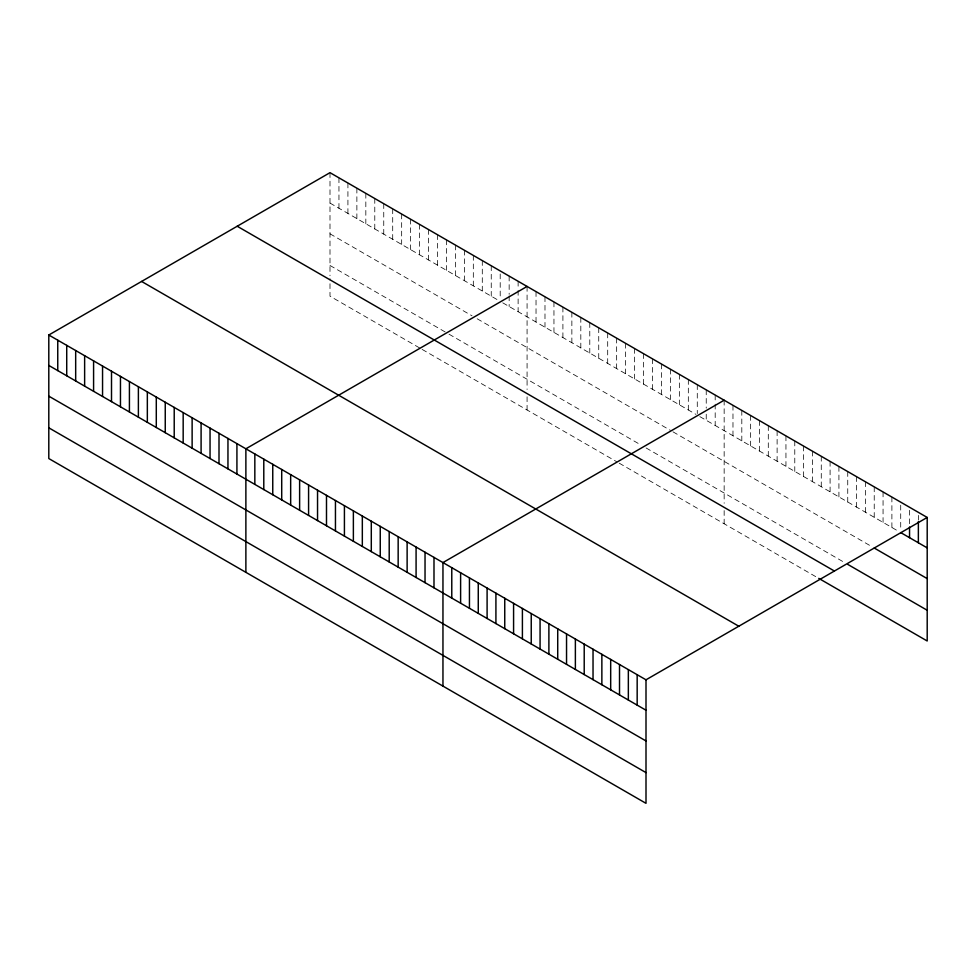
<?xml version="1.0" encoding="UTF-8"?>
<svg xmlns="http://www.w3.org/2000/svg" width="976" height="976" viewBox="0 0 976 976"><rect width="100%" height="100%" fill="white"/><g stroke="black" fill="none" stroke-linecap="round" stroke-linejoin="round"><path stroke-width="0.73" stroke-dasharray="4.88 3.66" d="M329.998 172.667L329.998 275.708M329.998 203.081L497.638 299.876M502.762 302.828L695.998 414.397M699.841 416.606L898.188 531.127M329.998 233.813L472.042 315.821M477.166 318.774L670.402 430.343M672.964 431.819L871.714 546.56M329.998 265.472L446.447 332.706M449.009 334.182L640.964 445.007M646.088 447.96L843.959 562.2M419.582 347.92L329.998 296.192L329.998 278.636M422.132 349.396L616.649 461.697M619.211 463.173L817.473 577.646M918.367 515.401L918.367 519.964M909.547 510.302L909.547 523.99M900.714 505.202L900.714 529.541M891.893 497.065L891.893 527.491M883.06 491.965L883.06 522.392M874.228 486.878L874.228 517.292M865.407 481.778L865.407 512.193M856.574 476.678L856.574 507.105M847.741 471.579L847.741 502.006M838.921 466.491L838.921 496.906M830.088 461.392L830.088 491.806M821.267 456.292L821.267 486.719M812.435 451.193L812.435 481.619M803.602 446.093L803.602 476.52M794.781 441.006L794.781 471.42M785.948 435.906L785.948 466.321M777.116 430.806L777.116 461.233M768.295 425.707L768.295 456.134M759.462 420.619L759.462 451.034M750.642 415.52L750.642 445.934M741.809 410.42L741.809 440.847M732.976 405.321L732.976 435.747M724.155 400.221L724.155 503.274M724.155 510.594L724.155 523.758M715.188 395.048L715.188 402.661M715.188 404.186L715.188 425.475M706.234 389.888L706.234 408.139M706.234 414.214L706.234 420.302M697.279 384.715L697.279 413.617M688.324 379.542L688.324 409.957M679.357 374.369L679.357 404.784M670.402 369.196L670.402 399.611M661.447 364.024L661.447 394.45M652.493 358.851L652.493 389.278M643.526 353.678L643.526 384.105M634.571 348.505L634.571 378.932M625.616 343.332L625.616 373.759M616.649 338.16L616.649 368.586M607.694 332.987L607.694 363.414M598.739 327.814L598.739 358.241M589.785 322.653L589.785 353.068M580.818 317.481L580.818 347.895M571.863 312.308L571.863 342.722M562.908 307.135L562.908 337.55M553.953 301.962L553.953 332.377M544.986 296.789L544.986 327.216M536.031 291.617L536.031 322.043M527.077 286.444L527.077 389.497M527.077 396.805L527.077 409.981M518.122 281.271L518.122 288.884M518.122 290.397L518.122 311.698M509.155 276.098L509.155 294.349M509.155 295.874L509.155 306.525M500.2 273.975L500.2 298.314M491.245 265.753L491.245 296.179M482.29 260.58L482.29 291.007M473.323 255.419L473.323 285.834M464.369 250.246L464.369 280.661M455.414 245.074L455.414 275.488M446.447 239.901L446.447 270.315M437.492 234.728L437.492 265.143M428.537 229.555L428.537 259.97M419.582 224.382L419.582 254.809M410.615 219.21L410.615 249.636M401.661 214.037L401.661 244.464M392.706 208.864L392.706 239.291M383.751 203.691L383.751 234.118M374.784 198.518L374.784 228.945M365.829 193.346L365.829 223.772M356.874 188.185L356.874 218.6M347.92 183.012L347.92 213.427M338.953 177.839L338.953 208.254"/><path stroke-width="1.46" d="M48.8 335.012L646.002 679.808L646.002 803.333L48.8 458.549L48.8 335.012L329.998 172.667L927.2 517.451L927.2 640.988L818.742 578.365M527.077 286.444L245.879 448.789L245.879 572.326M724.155 400.221L442.958 562.579L442.958 686.104M646.002 679.808L927.2 517.451M900.714 532.591L927.2 547.878M874.228 548.024L927.2 578.609M847.741 564.384L927.2 610.256M237.205 226.237L834.407 571.033M141.593 281.442L738.795 626.226M48.8 365.439L646.002 710.223M48.8 396.158L646.002 740.955M48.8 427.817L646.002 772.614M918.367 521.489L918.367 542.778M909.547 527.04L909.547 537.678M637.169 674.709L637.169 705.123M628.349 669.609L628.349 700.036M619.516 664.51L619.516 694.936M610.683 659.41L610.683 689.837M601.863 654.323L601.863 684.737M593.03 649.223L593.03 679.638M584.209 644.123L584.209 674.55M575.376 639.024L575.376 669.451M566.544 633.936L566.544 664.351M557.723 628.837L557.723 659.251M548.89 623.737L548.89 654.164M540.07 618.638L540.07 649.064M531.237 613.538L531.237 643.965M522.404 608.451L522.404 638.865M513.583 603.351L513.583 633.766M504.751 598.251L504.751 628.678M495.918 593.152L495.918 623.579M487.097 588.064L487.097 618.479M478.264 582.965L478.264 613.379M469.444 577.865L469.444 608.292M460.611 572.766L460.611 603.192M451.778 567.666L451.778 598.093M433.991 557.406L433.991 587.82M425.036 552.233L425.036 582.648M416.081 547.06L416.081 577.475M407.126 541.887L407.126 572.314M398.159 536.715L398.159 567.141M389.204 531.542L389.204 561.969M380.25 526.369L380.25 556.796M371.295 521.196L371.295 551.623M362.328 516.023L362.328 546.45M353.373 510.851L353.373 541.277M344.418 505.678L344.418 536.105M335.451 500.517L335.451 530.932M326.496 495.344L326.496 525.759M317.542 490.172L317.542 520.586M308.587 484.999L308.587 515.413M299.62 479.826L299.62 510.241M290.665 474.653L290.665 505.08M281.71 469.48L281.71 499.907M272.755 464.308L272.755 494.734M263.788 459.135L263.788 489.562M254.834 453.962L254.834 484.389M236.924 443.616L236.924 474.043M227.957 438.444L227.957 468.87M219.002 433.283L219.002 463.698M210.047 428.11L210.047 458.525M201.093 422.937L201.093 453.352M192.126 417.765L192.126 448.179M183.171 412.592L183.171 443.006M174.216 407.419L174.216 437.834M165.249 402.246L165.249 432.673M156.294 397.073L156.294 427.5M147.339 391.901L147.339 422.327M138.385 386.728L138.385 417.155M129.418 381.555L129.418 411.982M120.463 376.382L120.463 406.809M111.508 371.209L111.508 401.636M102.553 366.049L102.553 396.463M93.586 360.876L93.586 391.291M84.631 355.703L84.631 386.118M75.677 350.53L75.677 380.945M66.722 345.358L66.722 375.772M57.755 340.185L57.755 370.599"/></g></svg>
